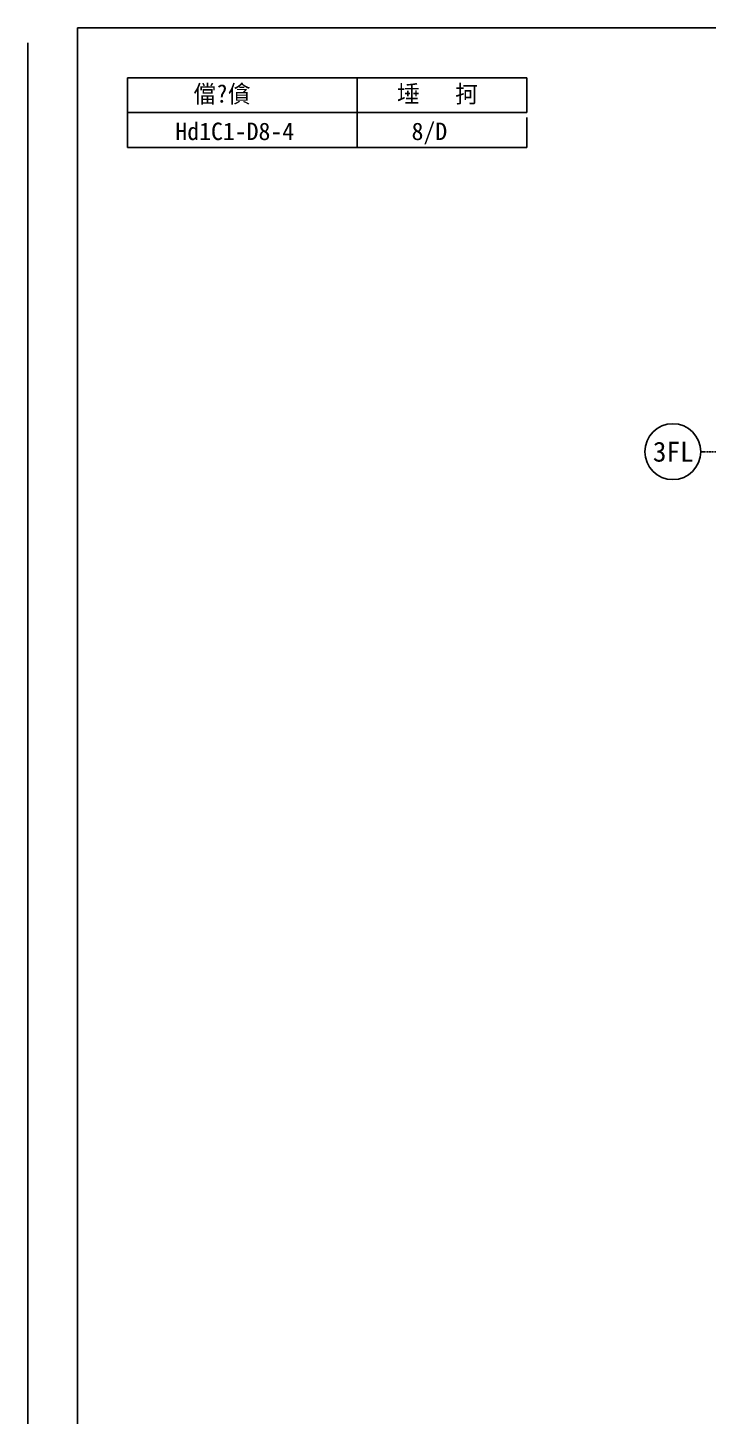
# Model space of a CAD drawing. Extents: x 72 to 24750, y 150 to 17460.
# Drawn here: x 150 to 4242, y 9114 to 17460 of the extents above; entities that cross this region are included whole.
import ezdxf

# ---------------------------------------------------------------- set-up
doc = ezdxf.new("R2010")
doc.units = 0
doc.header["$MEASUREMENT"] = 0
doc.linetypes.add('HIDDEN', pattern=[9.525, 6.35, -3.175])
for name, color, linetype in [('SHUISE_SOLID', 4, 'CONTINUOUS'), ('WHITE_SOLID', 7, 'CONTINUOUS'), ('YELLOW_SOLID', 2, 'CONTINUOUS')]:
    doc.layers.add(name, color=color, linetype=linetype)

msp = doc.modelspace()

# ---------------------------------------------------------------- linework, layer by layer
at = {"layer": 'SHUISE_SOLID', "color": 4, "linetype": 'Continuous'}
msp.add_circle((4028.559455, 14911.803535), 167.958984, dxfattribs=at)
at = {"layer": 'WHITE_SOLID', "color": 7, "linetype": 'Continuous'}
for p, q in [((450, 450.262163), (450, 17460)), ((24749.64447, 17459.750321), (450.001154, 17459.750321)), ((450.001154, 17459.750321), (450.001154, 450)), ((454.502481, 17460), (24749.64447, 17460))]:
    msp.add_line(p, q, dxfattribs=at)
at = {"layer": 'WHITE_SOLID', "color": 5, "linetype": 'Continuous'}
for p, q in [((24749.64447, 17460), (450.001154, 17460)), ((450.001154, 17460), (450.001154, 450.249679)), ((450.001154, 17459.750321), (24749.64447, 17459.750321)), ((450.001154, 450), (450.001154, 17459.750321)), ((150, 17370), (150, 150))]:
    msp.add_line(p, q, dxfattribs=at)
at = {"layer": 'WHITE_SOLID', "color": 4, "linetype": 'HIDDEN'}
msp.add_line((4196.51844, 14911.803535), (10225.739447, 14911.803535), dxfattribs=at)
at = {"layer": 'YELLOW_SOLID', "color": 2, "linetype": 'Continuous'}
for p, q in [((750, 17160), (3150, 17160)), ((750, 16950), (750, 17160)), ((2130, 17160), (2130, 16950)), ((3150, 17160), (3150, 16950)), ((750, 16950), (3150, 16950)), ((750, 16950), (750, 16740)), ((3150, 16950), (750, 16950)), ((2130, 16950), (2130, 16740)), ((3150, 16740), (3150, 16920)), ((750, 16740), (3150, 16740))]:
    msp.add_line(p, q, dxfattribs=at)

# ---------------------------------------------------------------- texts
at = {"layer": 'SHUISE_SOLID', "color": 4, "linetype": 'Continuous'}
msp.add_text('3FL', height=120, dxfattribs=at).set_placement((3908.588752, 14851.803535))
at = {"layer": 'YELLOW_SOLID', "color": 3, "linetype": 'Continuous'}
for s, p in [('儅?僋', (1146, 17010)), ('埵   抲', (2370, 17010)), ('Hd1C1-D8-4', (1037.431641, 16785)), ('8/D', (2457.678223, 16785))]:
    msp.add_text(s, height=105, dxfattribs=at).set_placement(p)

doc.saveas('drawing.dxf')
